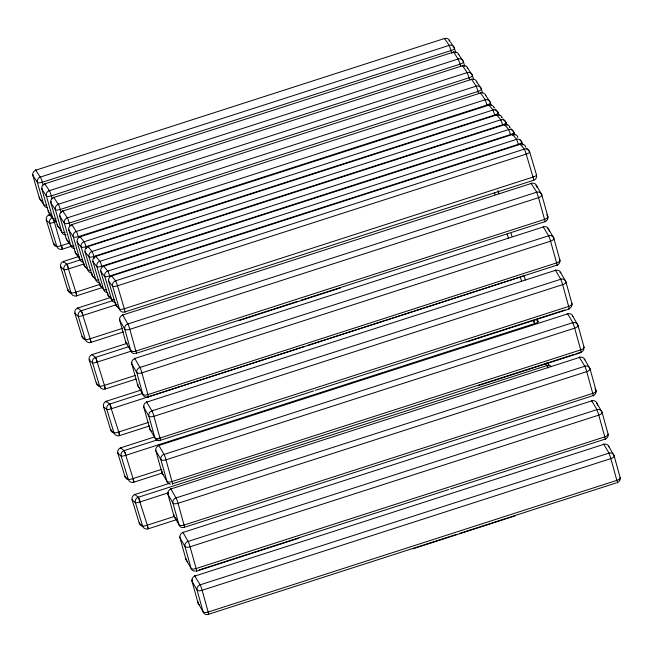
<?xml version="1.0" encoding="UTF-8"?>
<svg xmlns="http://www.w3.org/2000/svg" width="653" height="653" viewBox="0 0 653 653"><rect width="100%" height="100%" fill="white"/><g stroke="black" fill="none" stroke-linecap="round" stroke-linejoin="round"><path stroke-width="0.98" d="M44.657 184.13L44.665 183.656L49.375 190.619A4.4 0.416 72.1 0 1 51.334 195.851L52.175 198.781M53.644 197.745L53.652 197.271L58.362 204.234A4.4 0.416 72.1 0 1 60.321 209.466L61.162 212.396M62.631 211.36L62.639 210.886L67.357 217.857A4.4 0.416 72.1 0 1 69.308 223.081L70.157 226.011M453.337 52.46L453.566 52.15A4.4 4.155 -33.4 0 1 458.896 54.811L463.385 61.619L464.789 66.508M462.324 66.075L462.561 65.765A4.4 4.155 -33.4 0 1 467.883 68.426L472.372 75.234L473.498 79.144M444.571 38.47L35.768 170.18L40.249 177.102L449.191 45.375L444.579 38.535A4.4 0.416 72.1 0 0 444.35 38.845L444.579 38.535A4.4 4.155 -33.4 0 1 449.909 41.196A4.4 1.396 -16.1 0 0 449.509 40.91M453.353 52.567A4.4 0.416 72.1 0 1 453.566 52.15L458.112 59.015L49.334 190.709M58.166 204.316L467.148 72.614L462.561 65.765A4.4 0.416 72.1 0 0 462.357 66.288M531.15 183.411L536.75 192.162L127.841 323.978L122.74 314.991L531.477 183.387A4.4 0.416 72.1 0 0 531.207 183.803M584.092 347.698A4.4 4.008 -29.9 0 0 583.97 346.972L577.938 325.227L572.877 316.403A4.4 4.008 -29.9 0 0 567.628 313.864L572.901 322.639L163.993 454.455L158.891 445.46L567.832 313.799M605.56 438.947A4.4 4.008 -29.9 0 0 608.065 433.951L602.042 412.206L596.981 403.383A4.4 4.008 -29.9 0 0 591.732 400.844L597.005 409.619L188.097 541.435L182.995 532.448M493.905 107.712A4.4 1.045 -16.5 0 1 494.272 107.908A4.4 4.253 -38.8 0 0 488.885 105.149L493.023 109.982L84.115 241.765L80.139 236.786L488.885 105.149A4.4 0.416 72.1 0 0 488.705 105.435M99.517 282.831A4.4 4.253 -38.8 0 1 95.86 279.876L89.045 256.923A4.4 4.253 -38.8 0 1 91.991 251.478L88 246.565L496.949 114.863L496.606 115.508M512.311 134.861A4.4 0.416 72.1 0 1 512.474 134.477L516.621 139.318L107.712 271.101L103.713 266.13L103.656 266.734A4.4 0.416 72.1 0 1 103.794 266.146L512.678 134.412L512.336 135.065M304.461 346.506L148.084 396.885A4.4 0.416 72.1 0 0 147.913 394.575L141.889 372.83A4.4 0.416 72.1 0 0 139.905 367.37L134.787 358.481L543.525 226.885A4.4 0.416 72.1 0 0 543.206 226.901L548.651 235.782L139.93 367.459A4.4 4.008 -29.9 0 0 136.812 372.602L142.836 394.347A4.4 4.008 -29.9 0 0 146.868 397.106M574.158 354.359L172.188 483.865A4.4 0.416 72.1 0 0 172.017 481.555L165.993 459.81A4.4 0.416 72.1 0 0 164.009 454.357L163.805 454.431M455.884 534.587L208.34 614.342A4.4 0.416 72.1 0 0 208.168 612.032L202.144 590.288A4.4 0.416 72.1 0 0 200.161 584.827L194.774 576.028M531.477 183.387L531.477 183.387A4.4 4.008 -29.9 0 1 536.725 185.934L541.786 194.757L547.81 216.502A4.4 4.008 -29.9 0 1 547.5 219.367M555.287 270.677A4.4 0.416 72.1 0 1 555.581 270.375L560.698 279.272L151.961 410.859A4.4 0.416 72.1 0 1 153.937 416.32L159.961 438.065A4.4 0.416 72.1 0 1 160.132 440.375A4.4 4.008 -29.9 0 1 154.892 437.837L149.823 429.013L143.799 407.268A4.4 1.771 -15.5 0 1 143.995 406.174M579.374 357.558A4.4 0.416 72.1 0 1 579.684 357.354L170.882 488.983L175.951 497.953L584.843 366.243L579.358 357.379M591.414 400.624A4.4 0.416 72.1 0 1 591.732 400.844L182.726 532.538A4.4 0.416 72.1 0 1 183.052 532.513A4.4 4.008 -29.9 0 0 179.95 537.737L185.983 559.482L191.043 568.306A4.4 4.008 -29.9 0 0 193.868 570.959M123.474 331.912L90.857 342.417A4.4 0.416 72.1 0 0 90.163 338.76L81.943 312.363L81.152 310.795L77.789 308.012L110.863 297.384M92.032 354.914A4.4 0.416 72.1 0 1 92.155 354.62L92.089 354.62A4.4 4.334 -49.9 0 0 89.257 360.13L96.407 383.425L99.705 386.209A4.4 0.653 -17.1 0 0 104.464 385.36L105.149 389.025A4.4 0.416 72.1 0 0 104.464 385.36L96.236 358.97L95.452 357.403L92.114 354.603L127.098 343.364M120.642 448.317A4.4 0.416 72.1 0 1 120.74 447.827L120.658 447.836A4.4 4.334 -49.9 0 0 117.85 453.337L124.992 476.641L128.29 479.416A4.4 0.653 -17.1 0 0 133.049 478.567L133.734 482.232A4.4 0.416 72.1 0 0 133.049 478.567L124.829 452.178L124.037 450.611L120.65 447.836L154.72 436.881M74.899 248.548A4.4 4.155 -33.4 0 1 70.802 245.667L64.337 223.204A4.4 4.155 -33.4 0 1 67.357 217.857L476.249 86.131L471.548 79.38A4.4 4.155 -33.4 0 1 476.87 82.041L481.359 88.849L482.485 92.759M520.172 144.631A4.4 0.416 72.1 0 1 520.343 144.256L524.277 149.145A4.4 0.416 72.1 0 1 526.196 154.116L533.011 177.069A4.4 0.416 72.1 0 1 533.525 180.293L124.845 311.963A4.4 0.416 72.1 0 0 124.331 308.738L117.507 285.785A4.4 0.416 72.1 0 0 115.589 280.814L111.565 275.909L111.516 276.505A4.4 0.416 72.1 0 1 111.655 275.925L520.547 144.191L520.204 144.844M134.518 358.57L134.844 358.546A4.4 4.008 -29.9 0 0 131.751 363.778L137.775 385.523L142.836 394.347A4.4 1.771 -15.5 0 0 147.913 394.575L556.601 262.906A4.4 1.771 -15.5 0 0 559.866 259.992L553.842 238.247L548.773 229.423A4.4 1.771 -15.5 0 0 548.177 228.95M146.574 402.06L151.986 410.949M158.622 445.558L158.948 445.534A4.4 4.008 -29.9 0 0 155.855 450.758L161.879 472.503L166.939 481.326A4.4 4.008 -29.9 0 0 170.36 484.077M170.67 489.048L170.996 489.024A4.4 4.008 -29.9 0 0 167.903 494.248L173.927 515.992L178.995 524.816A4.4 4.008 -29.9 0 0 184.236 527.355L184.236 527.355A4.4 0.416 72.1 0 0 184.064 525.053L178.04 503.308A4.4 0.416 72.1 0 0 176.057 497.847L176.057 497.847A4.4 4.008 -29.9 0 0 172.963 503.071L178.995 524.816A4.4 1.771 -15.5 0 0 184.064 525.053L592.753 393.384A4.4 1.771 -15.5 0 0 596.018 390.461L589.994 368.716L584.925 359.893A4.4 1.771 -15.5 0 0 584.753 359.681M555.254 270.399L555.581 270.375A4.4 4.008 -29.9 0 1 560.829 272.913L565.89 281.737L571.914 303.482A4.4 4.008 -29.9 0 1 569.702 308.322M567.31 313.889L567.628 313.864A4.4 0.416 72.1 0 0 567.302 313.742M453.557 52.085L44.886 183.811A4.4 0.416 72.1 0 0 44.706 184.456M579.717 357.264L579.684 357.354A4.4 4.008 -29.9 0 1 584.925 359.893M94.481 258.368L93.918 256.458A4.4 0.416 72.1 0 0 91.991 251.478L500.884 119.76L496.745 114.928A4.4 4.253 -38.8 0 1 502.133 117.679A4.4 1.045 -16.5 0 0 501.765 117.491M71.977 246.083L62.264 249.209A4.4 4.334 -49.9 0 1 56.819 246.393L49.669 223.089A4.4 4.334 -49.9 0 1 52.567 217.588L49.269 214.804A4.4 0.416 72.1 0 0 49.146 215.155M79.095 256.409L63.414 261.437L66.843 264.236L80.45 259.812M77.813 308.885A4.4 0.416 72.1 0 1 77.862 308.02L77.805 308.012A4.4 4.334 -49.9 0 0 74.964 313.522L82.115 336.826L85.404 339.601A4.4 0.653 -17.1 0 0 90.163 338.76L90.857 342.417A4.4 4.334 -49.9 0 1 85.404 339.601L78.262 316.305A4.4 4.334 -49.9 0 1 81.152 310.795L112.814 300.6M136.216 379.018L105.149 389.025A4.4 4.334 -49.9 0 1 99.705 386.209L92.555 362.905A4.4 4.334 -49.9 0 1 95.452 357.403L129.425 346.457M140.983 390.102L106.333 401.236L109.72 404.052L142.746 393.375M169.013 483.489L134.836 494.492L138.322 497.26L547.222 365.492L545.043 363.876M127.857 323.978L127.857 323.88A4.4 0.416 72.1 0 1 129.833 329.341L135.865 351.085A4.4 0.416 72.1 0 1 136.036 353.395L297.205 301.466M163.911 454.464L164.009 454.357A4.4 4.008 -29.9 0 0 160.916 459.581L166.939 481.326A4.4 1.771 -15.5 0 0 172.017 481.555L580.697 349.894A4.4 1.771 -15.5 0 0 583.97 346.972M147.888 396.959L148.084 396.885A4.4 4.008 -29.9 0 1 147.309 397.065M208.16 614.424L208.34 614.342A4.4 4.008 -29.9 0 1 207.123 614.563M555.581 270.285L146.892 402.044A4.4 4.008 -29.9 0 0 143.799 407.268L148.868 416.092L154.892 437.837A4.4 1.771 -15.5 0 0 159.961 438.065L568.649 306.404A4.4 1.771 -15.5 0 0 571.914 303.482M591.936 400.779L591.471 400.542M462.553 65.7L53.668 197.492A4.4 0.416 72.1 0 1 53.873 197.426L53.824 197.377M520.4 144.199L520.343 144.256A4.4 4.253 -38.8 0 1 525.73 147.015A4.4 1.045 -16.5 0 0 525.355 146.819M206.626 614.555A4.4 4.008 -29.9 0 1 203.091 611.804L197.067 590.051A4.4 4.008 -29.9 0 1 200.161 584.827L609.061 453.109L603.788 444.334A4.4 4.008 -29.9 0 1 609.029 446.881L614.098 455.704L620.121 477.449A4.4 4.008 -29.9 0 1 620.024 479.808M91.812 273.068A4.4 4.253 -38.8 0 1 87.992 270.097L81.176 247.144A4.4 4.253 -38.8 0 1 84.131 241.708L84.131 241.708A4.4 0.416 72.1 0 1 86.049 246.679L86.62 248.589M504.475 125.286L504.802 124.633L95.86 256.343L99.827 261.331L508.752 129.539L504.589 124.666M107.729 271.093L107.729 271.036A4.4 0.416 72.1 0 1 109.647 276.007L518.327 144.337A4.4 1.045 -16.5 0 0 521.796 142.125L519.551 139.334M116.993 304.51L83.021 315.456A4.4 0.416 72.1 0 0 81.152 310.795L81.176 310.828M95.452 357.403L95.452 357.403A4.4 0.416 72.1 0 1 97.313 362.056L131.849 350.93M536.317 319.366A4.4 4.334 -49.9 0 1 538.17 321.758A4.4 0.653 -17.1 0 1 534.587 323.602L125.907 455.272A4.4 0.416 72.1 0 0 124.037 450.611L158.018 439.665M47.326 207.678A4.4 4.155 -33.4 0 1 43.833 204.822L37.376 182.358A4.4 4.155 -33.4 0 1 40.388 177.004L40.388 177.004A4.4 0.416 72.1 0 1 42.347 182.236L43.188 185.166M107.598 271.117L107.729 271.036A4.4 4.253 -38.8 0 0 104.774 276.48L111.59 299.433A4.4 4.253 -38.8 0 0 115.246 302.388M543.655 226.787L543.525 226.885A4.4 4.008 -29.9 0 1 548.773 229.423L549.279 231.235M84.253 263.845L68.728 268.848A4.4 0.416 72.1 0 0 66.859 264.196L75.87 292.152L76.564 295.817A4.4 0.416 72.1 0 0 75.87 292.152L100.138 284.333M384.062 320.884L111.606 408.664A4.4 0.416 72.1 0 0 109.745 404.003L118.756 431.968L119.401 435.673L149.537 425.936M168.352 492.803L140.199 501.871A4.4 0.416 72.1 0 0 138.33 497.219L147.341 525.175L147.986 528.881L176.816 519.568M107.386 292.609A4.4 4.253 -38.8 0 1 103.721 289.654L96.905 266.702A4.4 4.253 -38.8 0 1 99.86 261.257L99.86 261.257A4.4 0.416 72.1 0 1 101.778 266.228L510.466 134.567A4.4 1.045 -16.5 0 0 513.935 132.347L510.981 128.682M124.845 311.963L124.845 311.963A4.4 4.253 -38.8 0 1 119.458 309.204L115.524 304.322L108.708 281.37A4.4 1.045 -16.5 0 1 108.733 280.97M118.217 452.839A4.4 0.653 -17.1 0 0 117.85 453.337L121.148 456.112L128.29 479.416A4.4 4.334 -49.9 0 0 133.734 482.232L162.515 472.96M151.806 410.966L151.961 410.859A4.4 4.008 -29.9 0 0 148.868 416.092A4.4 1.771 -15.5 0 0 153.937 416.32L562.625 284.651A4.4 1.771 -15.5 0 0 565.89 281.737A4.4 4.008 -29.9 0 0 560.641 279.198A4.4 0.416 72.1 0 1 562.625 284.651L568.649 306.404A4.4 0.416 72.1 0 1 568.82 308.706L568.82 308.706A4.4 4.008 -29.9 0 0 569.4 308.477M123.923 450.676L124.037 450.611A4.4 4.334 -49.9 0 0 121.148 456.112A4.4 0.653 -17.1 0 0 125.907 455.272M512.548 134.42L512.474 134.477A4.4 4.253 -38.8 0 1 517.862 137.236A4.4 1.045 -16.5 0 0 517.486 137.04M103.59 406.501A4.4 0.653 -17.1 0 0 103.558 406.729L110.7 430.033L113.997 432.817A4.4 4.334 -49.9 0 0 119.442 435.633L119.442 435.633A4.4 0.416 72.1 0 0 118.756 431.968L148.851 422.271M603.935 444.244L603.462 444.358A4.4 0.416 72.1 0 1 603.788 444.334L195.1 576.003A4.4 4.008 -29.9 0 0 192.006 581.235L198.03 602.98L203.091 611.804A4.4 1.771 -15.5 0 0 208.168 612.032L616.856 480.363A4.4 1.771 -15.5 0 0 620.121 477.449M109.639 404.068L109.753 404.044A4.4 4.334 -49.9 0 0 106.847 409.513L113.997 432.817A4.4 0.653 -17.1 0 0 118.756 431.968M138.33 497.219L138.33 497.219A4.4 4.334 -49.9 0 0 135.44 502.72L142.583 526.024A4.4 4.334 -49.9 0 0 148.035 528.84L148.035 528.84A4.4 0.416 72.1 0 0 147.341 525.175L174.522 516.417M480.281 93.061A4.4 0.416 72.1 0 1 480.535 92.995L71.781 224.616L76.246 231.562L485.236 99.746L480.535 92.995A4.4 4.155 -33.4 0 1 485.856 95.656L490.354 102.472L491.195 105.394M66.802 264.245L66.859 264.196A4.4 4.334 -49.9 0 0 63.97 269.697L71.112 293.001A4.4 4.334 -49.9 0 0 76.564 295.817L76.581 295.842M83.274 262.147A4.4 4.155 -33.4 0 1 79.788 259.282L73.324 236.819A4.4 4.155 -33.4 0 1 76.344 231.472L76.344 231.472A4.4 0.416 72.1 0 1 78.295 236.696L486.983 105.027A4.4 1.396 -16.1 0 0 490.354 102.472A4.4 4.155 -33.4 0 0 485.024 99.803A4.4 0.416 72.1 0 1 486.983 105.027M608.065 433.951A4.4 1.771 -15.5 0 1 604.8 436.873L196.12 568.543A4.4 1.771 -15.5 0 1 191.043 568.306L185.019 546.561A4.4 4.008 -29.9 0 1 188.113 541.337L188.113 541.337A4.4 0.416 72.1 0 1 190.088 546.798L196.12 568.543A4.4 0.416 72.1 0 1 196.406 571.04M471.295 79.323A4.4 0.416 72.1 0 1 471.548 79.38L62.859 211.041A4.4 4.155 -33.4 0 0 59.847 216.396L66.304 238.859L70.802 245.667A4.4 1.396 -16.1 0 0 74.075 245.969M58.182 204.324L58.386 204.307A4.4 4.155 -33.4 0 0 55.35 209.589L61.815 232.052A4.4 4.155 -33.4 0 0 65.912 234.933M76.401 295.882L101.803 287.687M509.634 127.27A4.4 1.045 -16.5 0 1 510.001 127.457A4.4 4.253 -38.8 0 0 504.614 124.707L504.614 124.707A4.4 0.416 72.1 0 0 504.442 125.082M49.187 190.709L49.375 190.619A4.4 4.155 -33.4 0 0 46.363 195.973L52.82 218.437A4.4 4.155 -33.4 0 0 56.427 221.31M127.67 323.97L127.857 323.88A4.4 4.008 -29.9 0 0 124.764 329.104L130.788 350.857A4.4 4.008 -29.9 0 0 133.604 353.502M480.73 92.93L480.314 92.832M111.606 408.664A4.4 0.653 -17.1 0 1 106.847 409.513L103.558 406.729A4.4 4.334 -49.9 0 1 106.447 401.228L106.447 401.228A4.4 0.416 72.1 0 0 106.406 402.093M134.91 494.672A4.4 0.416 72.1 0 1 135.04 494.435L135.04 494.435A4.4 4.334 -49.9 0 0 132.143 499.937L139.293 523.241L142.583 526.024A4.4 0.653 -17.1 0 0 147.341 525.175M556.829 265.281L556.772 265.216A4.4 0.416 72.1 0 0 556.601 262.906L550.569 241.161A4.4 0.416 72.1 0 0 548.593 235.709L548.659 235.782M593.128 395.62L592.924 395.694A4.4 0.416 72.1 0 0 592.753 393.384L586.729 371.639A4.4 0.416 72.1 0 0 584.745 366.178L584.819 366.251M179.959 536.962A4.4 1.771 -15.5 0 0 179.95 537.737L185.019 546.561A4.4 1.771 -15.5 0 0 190.088 546.798L598.777 415.128A4.4 1.771 -15.5 0 0 602.042 412.206A4.4 4.008 -29.9 0 0 596.793 409.668L596.793 409.668A4.4 0.416 72.1 0 1 598.777 415.128L604.8 436.873A4.4 0.416 72.1 0 1 604.972 439.183L450.521 488.942M49.13 214.829L49.269 214.804A4.4 4.334 -49.9 0 0 46.379 220.314L49.669 223.089A4.4 0.653 -17.1 0 0 54.428 222.249L56.37 221.62M79.993 236.868L80.197 236.819A4.4 0.416 72.1 0 0 80.058 237.398L80.197 236.819A4.4 4.253 -38.8 0 0 77.242 242.263L84.057 265.216L87.992 270.097A4.4 1.045 -16.5 0 0 91.069 270.113M46.722 219.832A4.4 0.653 -17.1 0 0 46.379 220.314L53.522 243.618L56.819 246.393A4.4 0.653 -17.1 0 0 61.578 245.544L69.34 243.047M495.252 109.124L498.198 112.798A4.4 1.045 -16.5 0 1 494.737 115.01L86.049 246.679A4.4 1.045 -16.5 0 1 81.176 247.144L77.242 242.263A4.4 1.045 -16.5 0 1 77.38 241.708M87.943 246.589L88.065 246.597A4.4 0.416 72.1 0 0 87.918 247.177L88.065 246.597A4.4 4.253 -38.8 0 0 85.11 252.034L91.926 274.986L95.86 279.876A4.4 1.045 -16.5 0 0 98.938 279.884M503.12 118.903L506.067 122.568A4.4 1.045 -16.5 0 1 502.598 124.788L93.918 256.458A4.4 1.045 -16.5 0 1 89.045 256.923L85.11 252.034A4.4 1.045 -16.5 0 1 85.208 251.536M95.877 256.343L95.926 256.368A4.4 0.416 72.1 0 0 95.787 256.956L95.926 256.368A4.4 4.253 -38.8 0 0 92.971 261.812L99.795 284.765L103.721 289.654A4.4 1.045 -16.5 0 0 106.798 289.663M103.794 266.146L103.794 266.146A4.4 4.253 -38.8 0 0 100.84 271.591L107.655 294.544L111.59 299.433A4.4 1.045 -16.5 0 0 114.667 299.441M90.163 338.76L122.788 328.247M301.041 300.233L544.716 221.726A4.4 0.416 72.1 0 0 544.545 219.416L538.521 197.671A4.4 0.416 72.1 0 0 536.537 192.211L536.537 192.211A4.4 4.008 -29.9 0 1 541.786 194.757A4.4 1.771 -15.5 0 1 538.521 197.671L129.833 329.341A4.4 1.771 -15.5 0 1 124.764 329.104L119.695 320.288A4.4 1.771 -15.5 0 1 119.874 319.219M238.467 320.786L340.637 287.867M104.464 385.36L135.522 375.353M308.257 345.282L555.809 265.526M385.025 320.574L519.331 277.305M161.095 440.065L313.636 390.927M315.456 390.339L564.984 309.946M466.911 341.935L569.081 309.016M133.049 478.567L161.83 469.295M576.019 353.763L580.868 352.196A4.4 0.416 72.1 0 0 580.697 349.894L574.673 328.149A4.4 0.416 72.1 0 0 572.697 322.688L572.746 322.77A4.4 4.008 -29.9 0 1 577.938 325.227A4.4 1.771 -15.5 0 1 574.673 328.149L165.993 459.81A4.4 1.771 -15.5 0 1 160.916 459.581L155.855 450.758A4.4 1.771 -15.5 0 1 155.765 450.244M478.967 385.425L581.137 352.506M185.199 527.044L591.961 395.996M199.165 569.922L448.684 489.538M196.553 571.155L298.723 538.235M459.696 533.362L616.065 482.983M412.949 548.814L515.119 515.894M35.678 170.041L35.899 170.196A4.4 4.155 -33.4 0 0 32.879 175.551L39.343 198.014L43.833 204.822A4.4 1.396 -16.1 0 0 46.665 205.197M533.73 180.236L533.525 180.293A4.4 4.253 -38.8 0 0 536.48 174.849L529.665 151.904L526.71 148.231M496.949 114.863L496.745 114.928A4.4 0.416 72.1 0 0 496.566 115.214M122.723 314.999L122.47 315.081A4.4 0.416 72.1 0 1 122.788 315.056A4.4 4.008 -29.9 0 0 119.695 320.288L125.727 342.033L130.788 350.857A4.4 1.771 -15.5 0 0 135.865 351.085L544.545 219.416A4.4 1.771 -15.5 0 0 547.81 216.502L546.798 214.731M134.551 358.856A4.4 0.416 72.1 0 1 134.844 358.546L134.779 358.481M158.948 445.534L158.948 445.534A4.4 0.416 72.1 0 0 158.63 445.64M170.866 488.991L170.996 489.024A4.4 0.416 72.1 0 0 170.727 489.44M593.014 395.742L592.924 395.694A4.4 4.008 -29.9 0 0 593.667 395.383M53.668 197.484L53.873 197.426A4.4 4.155 -33.4 0 0 50.852 202.781L57.317 225.244L61.815 232.052A4.4 1.396 -16.1 0 0 64.982 232.37M82.613 259.657A4.4 1.396 -16.1 0 1 79.788 259.282L75.291 252.474L68.834 230.011A4.4 4.155 -33.4 0 1 71.846 224.665L71.618 224.975A4.4 0.416 72.1 0 1 71.846 224.665L71.773 224.624M556.887 265.257L556.772 265.216A4.4 4.008 -29.9 0 0 559.817 262.212M35.686 170.262L35.899 170.196A4.4 0.416 72.1 0 0 35.654 170.098M44.788 183.779L44.886 183.811A4.4 4.155 -33.4 0 0 41.865 189.166L48.33 211.629L52.82 218.437A4.4 1.396 -16.1 0 0 55.995 218.755M62.696 211.05L62.859 211.041A4.4 0.416 72.1 0 0 62.623 211.27M547.81 367.117L547.018 365.549A4.4 0.416 72.1 0 1 548.145 367.998M455.802 52.893L454.398 48.004A4.4 4.155 -33.4 0 0 449.076 45.343L449.076 45.343A4.4 0.416 72.1 0 1 451.035 50.567L451.876 53.497M458.145 59.007L458.063 58.958A4.4 0.416 72.1 0 1 460.022 64.182L460.577 66.133M146.705 402.06L146.892 402.044A4.4 0.416 72.1 0 0 146.607 402.346M194.978 575.97L195.1 576.003A4.4 0.416 72.1 0 0 194.806 576.305M547.018 365.549L547.018 365.549A4.4 4.334 -49.9 0 1 551.556 366.757M506.916 125.441L506.067 122.568A4.4 4.253 -38.8 0 0 500.68 119.817L500.68 119.817A4.4 0.416 72.1 0 1 502.598 124.788M516.621 139.326L516.409 139.367A4.4 0.416 72.1 0 1 518.327 144.337M59.888 215.776A4.4 1.396 -16.1 0 0 59.847 216.396L64.337 223.204A4.4 1.396 -16.1 0 0 69.308 223.081L477.996 91.412A4.4 1.396 -16.1 0 0 481.359 88.849A4.4 4.155 -33.4 0 0 476.037 86.188L476.037 86.188A4.4 0.416 72.1 0 1 477.996 91.412L478.559 93.363M131.922 362.709A4.4 1.771 -15.5 0 0 131.751 363.778L136.812 372.602A4.4 1.771 -15.5 0 0 141.889 372.83L550.569 241.161A4.4 1.771 -15.5 0 0 553.842 238.247A4.4 4.008 -29.9 0 0 548.593 235.709L548.708 235.757M111.483 275.95L111.655 275.925A4.4 4.253 -38.8 0 0 108.708 281.37L112.634 286.251L119.458 309.204A4.4 1.045 -16.5 0 0 124.331 308.738L533.011 177.069A4.4 1.045 -16.5 0 0 536.48 174.849M584.917 366.194L584.745 366.178A4.4 4.008 -29.9 0 1 589.994 368.716A4.4 1.771 -15.5 0 1 586.729 371.639L178.04 503.308A4.4 1.771 -15.5 0 1 172.963 503.071L167.903 494.248A4.4 1.771 -15.5 0 1 168.156 493.08M458.267 58.925L458.063 58.958A4.4 4.155 -33.4 0 1 463.385 61.619A4.4 1.396 -16.1 0 1 460.022 64.182L51.334 195.851A4.4 1.396 -16.1 0 1 46.363 195.973L41.865 189.166A4.4 1.396 -16.1 0 1 42.119 188.276M492.86 110.079L492.811 110.039A4.4 0.416 72.1 0 1 494.737 115.01M492.901 110.071L492.811 110.039A4.4 4.253 -38.8 0 1 498.198 112.798L499.055 115.663M516.482 139.399L516.409 139.367A4.4 4.253 -38.8 0 1 521.796 142.125L522.653 144.99M536.848 320.647L538.17 321.758M450.464 42.053L454.398 48.004A4.4 1.396 -16.1 0 1 451.027 50.567L42.347 182.236A4.4 1.396 -16.1 0 1 37.376 182.358L32.879 175.551A4.4 1.396 -16.1 0 1 32.977 174.849M595.005 388.698L596.018 390.461A4.4 4.008 -29.9 0 1 595.863 392.975M533.517 320.509L534.587 323.602A4.4 0.416 72.1 0 0 533.452 320.354M54.428 222.249L53.358 219.155A4.4 0.416 72.1 0 1 54.428 222.249L62.264 249.209A4.4 0.416 72.1 0 0 61.578 245.544M497.97 190.684L498.859 193.598M511.07 233.407L511.96 236.321M524.171 276.129L525.363 280.015M494.386 192.529L494.982 194.463M507.193 234.272L508.385 238.157M520.294 276.994L521.486 280.88M514.784 135.22L513.935 132.347A4.4 4.253 -38.8 0 0 508.548 129.588A4.4 0.416 72.1 0 1 510.466 134.567M469.572 79.748L469.009 77.797A4.4 0.416 72.1 0 0 467.05 72.573L467.05 72.573A4.4 4.155 -33.4 0 1 472.372 75.234A4.4 1.396 -16.1 0 1 469.009 77.797L60.321 209.466A4.4 1.396 -16.1 0 1 55.35 209.589L50.852 202.781A4.4 1.396 -16.1 0 1 51.35 201.663M537.248 187.819L536.725 185.934A4.4 1.771 -15.5 0 0 535.746 185.33M597.503 405.276L596.981 403.383A4.4 1.771 -15.5 0 0 596.54 402.991M488.738 105.737L488.877 105.1M111.067 429.535A4.4 0.653 -17.1 0 0 110.7 430.033A4.4 4.334 -49.9 0 0 113.94 432.98M523.241 275.811A4.4 0.653 -17.1 0 1 522.718 276.072M521.608 276.537A4.4 0.653 -17.1 0 1 520.743 276.848M101.778 266.228A4.4 1.045 -16.5 0 1 96.905 266.702L92.971 261.812A4.4 1.045 -16.5 0 1 93.069 261.314M102.227 287.434A4.4 4.253 -38.8 0 1 99.795 284.765A4.4 1.045 -16.5 0 1 100.35 283.867M59.154 227.579A4.4 4.155 -33.4 0 1 57.317 225.244A4.4 1.396 -16.1 0 1 57.627 224.281M467.173 68.043A4.4 1.396 -16.1 0 1 467.728 68.271M547.312 219.702A4.4 4.008 -29.9 0 1 546.267 220.894M546.006 221.081A4.4 4.008 -29.9 0 1 545.598 221.343M127.008 343.951A4.4 4.008 -29.9 0 1 125.727 342.033A4.4 1.771 -15.5 0 1 125.727 341.258M134.942 353.608A4.4 4.008 -29.9 0 1 134.159 353.599M78.295 236.696A4.4 1.396 -16.1 0 1 73.324 236.819L68.834 230.011A4.4 1.396 -16.1 0 1 68.883 229.374M485.465 95.371A4.4 1.396 -16.1 0 1 485.856 95.656M77.601 255.037A4.4 4.155 -33.4 0 1 75.291 252.474A4.4 1.396 -16.1 0 1 75.438 251.707M559.947 272.342A4.4 1.771 -15.5 0 1 560.829 272.913M152.076 431.486A4.4 4.008 -29.9 0 1 151.553 431.225M151.112 430.931A4.4 4.008 -29.9 0 1 149.823 429.013A4.4 1.771 -15.5 0 1 149.872 428.139M97.313 362.056A4.4 0.653 -17.1 0 1 92.555 362.905L89.257 360.13A4.4 0.653 -17.1 0 1 89.894 359.476M96.75 382.944A4.4 0.653 -17.1 0 0 96.407 383.425A4.4 4.334 -49.9 0 0 98.889 386.143M99.648 386.372A4.4 4.334 -49.9 0 1 99.191 386.25M109.647 276.007A4.4 1.045 -16.5 0 1 104.774 276.48L100.84 271.591A4.4 1.045 -16.5 0 1 100.921 271.109M110.096 297.205A4.4 4.253 -38.8 0 1 107.655 294.544A4.4 1.045 -16.5 0 1 108.096 293.728M52.836 217.996A4.4 0.416 72.1 0 1 53.228 218.845M53.889 243.12A4.4 0.653 -17.1 0 0 53.522 243.618A4.4 4.334 -49.9 0 0 57.121 246.614M68.728 268.848A4.4 0.653 -17.1 0 1 63.97 269.697L60.672 266.914A4.4 4.334 -49.9 0 1 63.561 261.412L63.561 261.412A4.4 0.416 72.1 0 0 63.521 262.277M75.87 292.152A4.4 0.653 -17.1 0 1 71.112 293.001L67.814 290.218L60.672 266.914A4.4 0.653 -17.1 0 1 61.039 266.424M68.255 289.679A4.4 0.653 -17.1 0 0 67.814 290.218A4.4 4.334 -49.9 0 0 70.908 293.132M94.367 277.656A4.4 4.253 -38.8 0 1 91.926 274.986A4.4 1.045 -16.5 0 1 92.481 274.089M595.707 393.335A4.4 4.008 -29.9 0 1 593.944 395.22M584.149 359.354A4.4 1.771 -15.5 0 1 584.508 359.509M176.179 518.466A4.4 4.008 -29.9 0 1 175.584 518.164M175.331 518A4.4 4.008 -29.9 0 1 173.927 515.992A4.4 1.771 -15.5 0 1 174.098 514.931M458.063 54.411A4.4 1.396 -16.1 0 1 458.496 54.526M458.733 54.648A4.4 1.396 -16.1 0 1 458.896 54.811M50.64 214.192A4.4 4.155 -33.4 0 1 48.33 211.629A4.4 1.396 -16.1 0 1 48.64 210.666M140.199 501.871A4.4 0.653 -17.1 0 1 135.44 502.72L132.143 499.937A4.4 0.653 -17.1 0 1 132.273 499.61M546.765 362.905A4.4 4.334 -49.9 0 1 549.165 365.582M139.432 522.906A4.4 0.653 -17.1 0 0 139.293 523.241A4.4 4.334 -49.9 0 0 142.893 526.245M125.131 476.315A4.4 0.653 -17.1 0 0 124.992 476.641A4.4 4.334 -49.9 0 0 127.629 479.408M83.021 315.456A4.4 0.653 -17.1 0 1 78.262 316.305L74.964 313.522A4.4 0.653 -17.1 0 1 75.405 312.983M82.743 336.173A4.4 0.653 -17.1 0 0 82.115 336.826A4.4 4.334 -49.9 0 0 85.2 339.731M559.866 259.992A4.4 4.008 -29.9 0 1 559.931 261.722M547.581 228.779A4.4 1.771 -15.5 0 1 548.022 228.885M139.497 387.735A4.4 4.008 -29.9 0 1 137.775 385.523A4.4 1.771 -15.5 0 1 138.199 384.16M617.175 482.894A4.4 0.416 72.1 0 0 616.856 480.363L610.824 458.618A4.4 0.416 72.1 0 0 608.849 453.158L608.849 453.158A4.4 4.008 -29.9 0 1 614.098 455.704A4.4 1.771 -15.5 0 1 610.824 458.618L202.144 590.288A4.4 1.771 -15.5 0 1 197.067 590.051L192.006 581.235A4.4 1.771 -15.5 0 1 192.431 579.872M608.253 446.334A4.4 1.771 -15.5 0 1 609.029 446.881M619.844 480.241A4.4 4.008 -29.9 0 1 617.477 482.502M199.434 604.988A4.4 4.008 -29.9 0 1 198.03 602.98A4.4 1.771 -15.5 0 1 198.202 601.911M187.762 561.735A4.4 4.008 -29.9 0 1 185.983 559.482A4.4 1.771 -15.5 0 1 186.032 558.617M195.353 571.048A4.4 4.008 -29.9 0 1 194.414 571.048M117.883 306.951A4.4 4.253 -38.8 0 1 115.524 304.322A4.4 1.045 -16.5 0 1 115.891 303.563M86.498 267.877A4.4 4.253 -38.8 0 1 84.057 265.216A4.4 1.045 -16.5 0 1 84.621 264.31M68.271 241.267A4.4 4.155 -33.4 0 1 66.304 238.859A4.4 1.396 -16.1 0 1 66.271 238.394M476.388 81.723A4.4 1.396 -16.1 0 1 476.796 81.96M572.363 315.97A4.4 1.771 -15.5 0 1 572.877 316.403M583.962 349.045A4.4 4.008 -29.9 0 1 581.456 351.967M163.601 474.715A4.4 4.008 -29.9 0 1 161.879 472.503A4.4 1.771 -15.5 0 1 162.303 471.14M448.807 40.755A4.4 1.396 -16.1 0 1 449.199 40.812M41.653 200.577A4.4 4.155 -33.4 0 1 39.343 198.014A4.4 1.396 -16.1 0 1 39.572 197.141M115.589 280.814L524.277 149.145A4.4 4.253 -38.8 0 1 529.665 151.904A4.4 1.045 -16.5 0 1 526.196 154.116L117.507 285.785A4.4 1.045 -16.5 0 1 112.634 286.251A4.4 4.253 -38.8 0 1 115.589 280.814L115.589 280.814"/></g></svg>
